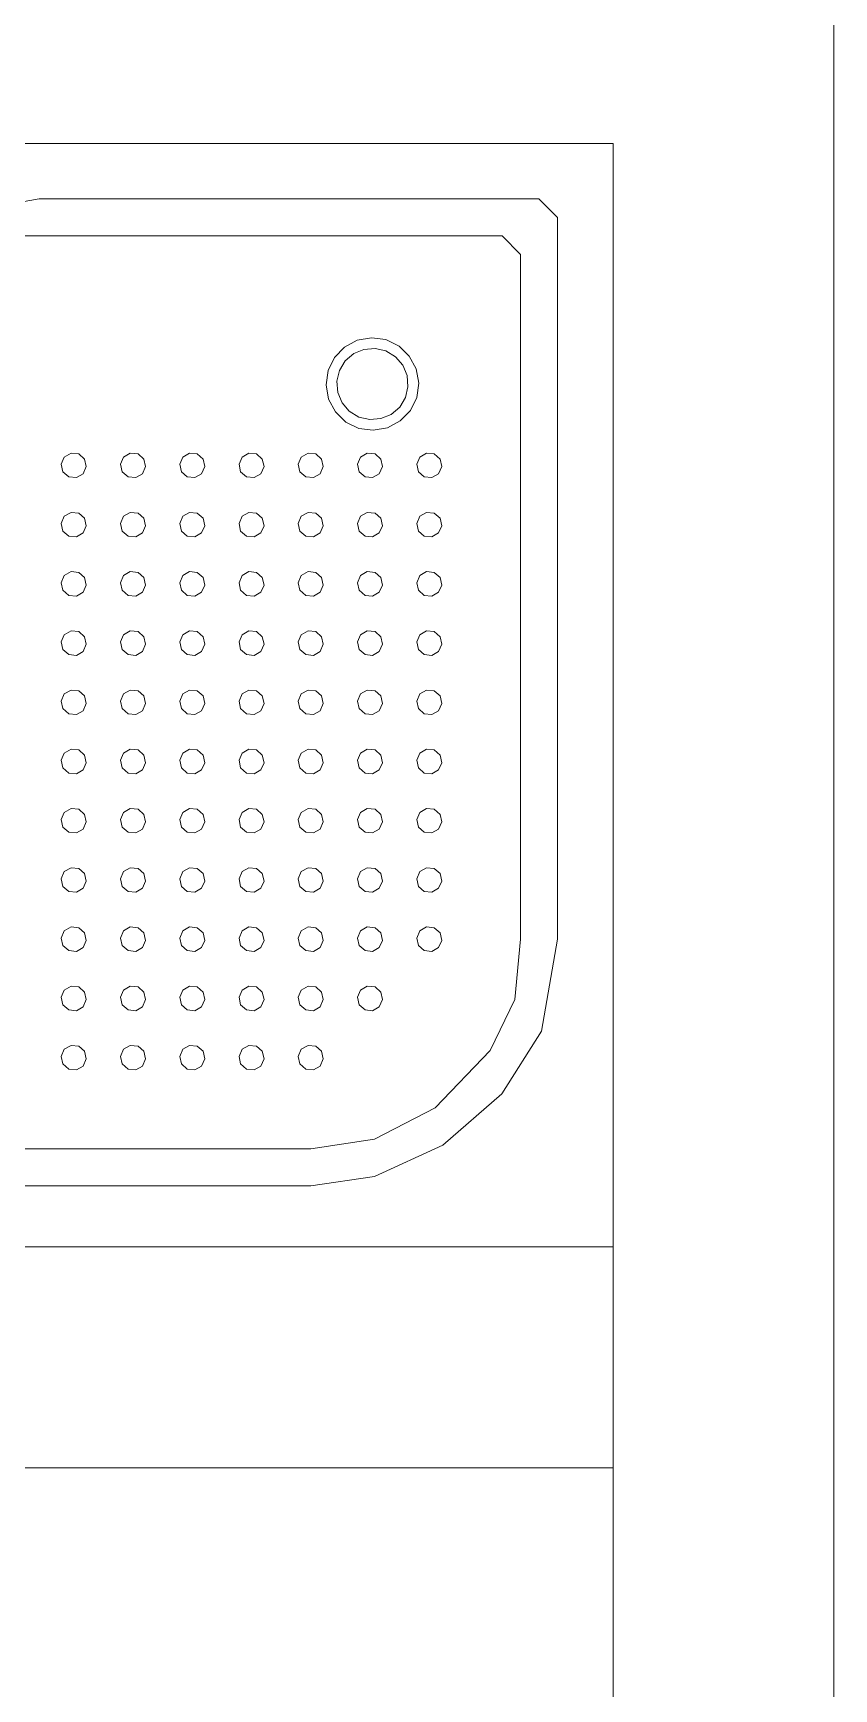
# Model space of a CAD drawing. Header units: millimetres. Extents: x -32 to 1412, y -324 to 2887.
# Drawn here: x 1036.947 to 1037.491, y 2056.859 to 2057.984 of the extents above; entities that cross this region are included whole.
import ezdxf

# ---------------------------------------------------------------- set-up
doc = ezdxf.new("R2010")
doc.units = ezdxf.units.MM
doc.header["$LTSCALE"] = 0.5
doc.layers.add('arquitetura', color=252, linetype='CONTINUOUS', lineweight=5)

msp = doc.modelspace()

# ---------------------------------------------------------------- linework, layer by layer
at = {"layer": 'arquitetura', "color": 252}
for p, q in [((1037.4912, 2055.0591), (1037.4912, 2059.7091)), ((1036.3412, 2057.9091), (1037.3412, 2057.9091)), ((1036.3412, 2057.9091), (1037.3412, 2057.9091)), ((1037.3412, 2057.9091), (1036.5912, 2057.9091)), ((1037.3412, 2056.2591), (1037.3412, 2057.9091)), ((1037.3412, 2057.8591), (1037.3412, 2057.9091)), ((1037.3412, 2057.1591), (1037.3412, 2057.9091)), ((1036.9126, 2057.8645), (1036.9514, 2057.8714)), ((1037.2909, 2057.8714), (1036.9514, 2057.8714)), ((1037.3035, 2057.8588), (1037.2909, 2057.8714)), ((1037.3035, 2057.3683), (1037.3035, 2057.8588)), ((1037.2658, 2057.8463), (1036.9281, 2057.8463)), ((1037.2784, 2057.8337), (1037.2658, 2057.8463)), ((1037.2784, 2057.3683), (1037.2784, 2057.8337)), ((1037.1771, 2057.7771), (1037.1674, 2057.7754)), ((1037.1869, 2057.7758), (1037.1771, 2057.7771)), ((1037.1958, 2057.7714), (1037.1869, 2057.7758)), ((1037.1588, 2057.7707), (1037.1519, 2057.7636)), ((1037.1674, 2057.7754), (1037.1588, 2057.7707)), ((1037.165, 2057.7663), (1037.1592, 2057.7613)), ((1037.172, 2057.7692), (1037.165, 2057.7663)), ((1037.1796, 2057.7698), (1037.172, 2057.7692)), ((1037.1869, 2057.7681), (1037.1796, 2057.7698)), ((1037.1934, 2057.7642), (1037.1869, 2057.7681)), ((1037.2028, 2057.7646), (1037.1958, 2057.7714)), ((1037.2075, 2057.7559), (1037.2028, 2057.7646)), ((1037.1476, 2057.7548), (1037.1463, 2057.745)), ((1037.1519, 2057.7636), (1037.1476, 2057.7548)), ((1037.1553, 2057.7548), (1037.1535, 2057.7475)), ((1037.1592, 2057.7613), (1037.1553, 2057.7548)), ((1037.1984, 2057.7584), (1037.1934, 2057.7642)), ((1037.2013, 2057.7514), (1037.1984, 2057.7584)), ((1037.2092, 2057.7462), (1037.2075, 2057.7559)), ((1037.1463, 2057.745), (1037.148, 2057.7353)), ((1037.1535, 2057.7475), (1037.1542, 2057.7399)), ((1037.2002, 2057.7364), (1037.2019, 2057.7438)), ((1037.2019, 2057.7438), (1037.2013, 2057.7514)), ((1037.2079, 2057.7365), (1037.2092, 2057.7462)), ((1037.148, 2057.7353), (1037.1526, 2057.7267)), ((1037.1542, 2057.7399), (1037.1571, 2057.7329)), ((1037.1571, 2057.7329), (1037.162, 2057.7271)), ((1037.1963, 2057.7299), (1037.2002, 2057.7364)), ((1037.2036, 2057.7276), (1037.2079, 2057.7365)), ((1037.1526, 2057.7267), (1037.1597, 2057.7198)), ((1037.1597, 2057.7198), (1037.1686, 2057.7155)), ((1037.162, 2057.7271), (1037.1685, 2057.7232)), ((1037.1685, 2057.7232), (1037.1759, 2057.7214)), ((1037.1759, 2057.7214), (1037.1835, 2057.7221)), ((1037.1835, 2057.7221), (1037.1905, 2057.725)), ((1037.188, 2057.7159), (1037.1967, 2057.7205)), ((1037.1905, 2057.725), (1037.1963, 2057.7299)), ((1037.1967, 2057.7205), (1037.2036, 2057.7276)), ((1037.1686, 2057.7155), (1037.1783, 2057.7142)), ((1037.1783, 2057.7142), (1037.188, 2057.7159)), ((1036.973, 2057.6986), (1036.9684, 2057.696)), ((1036.9782, 2057.6981), (1036.973, 2057.6986)), ((1036.9822, 2057.6946), (1036.9782, 2057.6981)), ((1037.0132, 2057.6986), (1037.0087, 2057.696)), ((1037.0185, 2057.6981), (1037.0132, 2057.6986)), ((1037.0224, 2057.6946), (1037.0185, 2057.6981)), ((1037.0535, 2057.6986), (1037.0489, 2057.696)), ((1037.0587, 2057.6981), (1037.0535, 2057.6986)), ((1037.0627, 2057.6946), (1037.0587, 2057.6981)), ((1037.0937, 2057.6986), (1037.0892, 2057.696)), ((1037.099, 2057.6981), (1037.0937, 2057.6986)), ((1037.1029, 2057.6946), (1037.099, 2057.6981)), ((1037.134, 2057.6986), (1037.1294, 2057.696)), ((1037.1392, 2057.6981), (1037.134, 2057.6986)), ((1037.1432, 2057.6946), (1037.1392, 2057.6981)), ((1037.1742, 2057.6986), (1037.1697, 2057.696)), ((1037.1795, 2057.6981), (1037.1742, 2057.6986)), ((1037.1834, 2057.6946), (1037.1795, 2057.6981)), ((1037.2145, 2057.6986), (1037.2099, 2057.696)), ((1037.2197, 2057.6981), (1037.2145, 2057.6986)), ((1037.2237, 2057.6946), (1037.2197, 2057.6981)), ((1036.9684, 2057.696), (1036.9663, 2057.6911)), ((1036.9663, 2057.6911), (1036.9675, 2057.686)), ((1036.9675, 2057.686), (1036.9714, 2057.6825)), ((1036.9812, 2057.6846), (1036.9833, 2057.6895)), ((1036.9833, 2057.6895), (1036.9822, 2057.6946)), ((1037.0087, 2057.696), (1037.0066, 2057.6911)), ((1037.0066, 2057.6911), (1037.0077, 2057.686)), ((1037.0077, 2057.686), (1037.0117, 2057.6825)), ((1037.0215, 2057.6846), (1037.0236, 2057.6895)), ((1037.0236, 2057.6895), (1037.0224, 2057.6946)), ((1037.0489, 2057.696), (1037.0468, 2057.6911)), ((1037.0468, 2057.6911), (1037.048, 2057.686)), ((1037.048, 2057.686), (1037.0519, 2057.6825)), ((1037.0617, 2057.6846), (1037.0638, 2057.6895)), ((1037.0638, 2057.6895), (1037.0627, 2057.6946)), ((1037.0892, 2057.696), (1037.0871, 2057.6911)), ((1037.0871, 2057.6911), (1037.0882, 2057.686)), ((1037.0882, 2057.686), (1037.0922, 2057.6825)), ((1037.102, 2057.6846), (1037.1041, 2057.6895)), ((1037.1041, 2057.6895), (1037.1029, 2057.6946)), ((1037.1294, 2057.696), (1037.1273, 2057.6911)), ((1037.1273, 2057.6911), (1037.1285, 2057.686)), ((1037.1285, 2057.686), (1037.1324, 2057.6825)), ((1037.1422, 2057.6846), (1037.1443, 2057.6895)), ((1037.1443, 2057.6895), (1037.1432, 2057.6946)), ((1037.1697, 2057.696), (1037.1676, 2057.6911)), ((1037.1676, 2057.6911), (1037.1687, 2057.686)), ((1037.1687, 2057.686), (1037.1727, 2057.6825)), ((1037.1824, 2057.6846), (1037.1846, 2057.6895)), ((1037.1846, 2057.6895), (1037.1834, 2057.6946)), ((1037.2099, 2057.696), (1037.2078, 2057.6911)), ((1037.2078, 2057.6911), (1037.209, 2057.686)), ((1037.209, 2057.686), (1037.2129, 2057.6825)), ((1037.2227, 2057.6846), (1037.2248, 2057.6895)), ((1037.2248, 2057.6895), (1037.2237, 2057.6946)), ((1036.9714, 2057.6825), (1036.9767, 2057.682)), ((1036.9767, 2057.682), (1036.9812, 2057.6846)), ((1037.0117, 2057.6825), (1037.0169, 2057.682)), ((1037.0169, 2057.682), (1037.0215, 2057.6846)), ((1037.0519, 2057.6825), (1037.0572, 2057.682)), ((1037.0572, 2057.682), (1037.0617, 2057.6846)), ((1037.0922, 2057.6825), (1037.0974, 2057.682)), ((1037.0974, 2057.682), (1037.102, 2057.6846)), ((1037.1324, 2057.6825), (1037.1377, 2057.682)), ((1037.1377, 2057.682), (1037.1422, 2057.6846)), ((1037.1727, 2057.6825), (1037.1779, 2057.682)), ((1037.1779, 2057.682), (1037.1824, 2057.6846)), ((1037.2129, 2057.6825), (1037.2182, 2057.682)), ((1037.2182, 2057.682), (1037.2227, 2057.6846)), ((1036.9684, 2057.6557), (1036.9663, 2057.6509)), ((1036.973, 2057.6584), (1036.9684, 2057.6557)), ((1036.9782, 2057.6579), (1036.973, 2057.6584)), ((1036.9822, 2057.6544), (1036.9782, 2057.6579)), ((1036.9833, 2057.6492), (1036.9822, 2057.6544)), ((1037.0087, 2057.6557), (1037.0066, 2057.6509)), ((1037.0132, 2057.6584), (1037.0087, 2057.6557)), ((1037.0185, 2057.6579), (1037.0132, 2057.6584)), ((1037.0224, 2057.6544), (1037.0185, 2057.6579)), ((1037.0236, 2057.6492), (1037.0224, 2057.6544)), ((1037.0489, 2057.6557), (1037.0468, 2057.6509)), ((1037.0535, 2057.6584), (1037.0489, 2057.6557)), ((1037.0587, 2057.6579), (1037.0535, 2057.6584)), ((1037.0627, 2057.6544), (1037.0587, 2057.6579)), ((1037.0638, 2057.6492), (1037.0627, 2057.6544)), ((1037.0892, 2057.6557), (1037.0871, 2057.6509)), ((1037.0937, 2057.6584), (1037.0892, 2057.6557)), ((1037.099, 2057.6579), (1037.0937, 2057.6584)), ((1037.1029, 2057.6544), (1037.099, 2057.6579)), ((1037.1041, 2057.6492), (1037.1029, 2057.6544)), ((1037.1294, 2057.6557), (1037.1273, 2057.6509)), ((1037.134, 2057.6584), (1037.1294, 2057.6557)), ((1037.1392, 2057.6579), (1037.134, 2057.6584)), ((1037.1432, 2057.6544), (1037.1392, 2057.6579)), ((1037.1443, 2057.6492), (1037.1432, 2057.6544)), ((1037.1697, 2057.6557), (1037.1676, 2057.6509)), ((1037.1742, 2057.6584), (1037.1697, 2057.6557)), ((1037.1795, 2057.6579), (1037.1742, 2057.6584)), ((1037.1834, 2057.6544), (1037.1795, 2057.6579)), ((1037.1846, 2057.6492), (1037.1834, 2057.6544)), ((1037.2099, 2057.6557), (1037.2078, 2057.6509)), ((1037.2145, 2057.6584), (1037.2099, 2057.6557)), ((1037.2197, 2057.6579), (1037.2145, 2057.6584)), ((1037.2237, 2057.6544), (1037.2197, 2057.6579)), ((1037.2248, 2057.6492), (1037.2237, 2057.6544)), ((1036.9663, 2057.6509), (1036.9675, 2057.6457)), ((1036.9675, 2057.6457), (1036.9714, 2057.6422)), ((1036.9714, 2057.6422), (1036.9767, 2057.6417)), ((1036.9767, 2057.6417), (1036.9812, 2057.6444)), ((1036.9812, 2057.6444), (1036.9833, 2057.6492)), ((1037.0066, 2057.6509), (1037.0077, 2057.6457)), ((1037.0077, 2057.6457), (1037.0117, 2057.6422)), ((1037.0117, 2057.6422), (1037.0169, 2057.6417)), ((1037.0169, 2057.6417), (1037.0215, 2057.6444)), ((1037.0215, 2057.6444), (1037.0236, 2057.6492)), ((1037.0468, 2057.6509), (1037.048, 2057.6457)), ((1037.048, 2057.6457), (1037.0519, 2057.6422)), ((1037.0519, 2057.6422), (1037.0572, 2057.6417)), ((1037.0572, 2057.6417), (1037.0617, 2057.6444)), ((1037.0617, 2057.6444), (1037.0638, 2057.6492)), ((1037.0871, 2057.6509), (1037.0882, 2057.6457)), ((1037.0882, 2057.6457), (1037.0922, 2057.6422)), ((1037.0922, 2057.6422), (1037.0974, 2057.6417)), ((1037.0974, 2057.6417), (1037.102, 2057.6444)), ((1037.102, 2057.6444), (1037.1041, 2057.6492)), ((1037.1273, 2057.6509), (1037.1285, 2057.6457)), ((1037.1285, 2057.6457), (1037.1324, 2057.6422)), ((1037.1324, 2057.6422), (1037.1377, 2057.6417)), ((1037.1377, 2057.6417), (1037.1422, 2057.6444)), ((1037.1422, 2057.6444), (1037.1443, 2057.6492)), ((1037.1676, 2057.6509), (1037.1687, 2057.6457)), ((1037.1687, 2057.6457), (1037.1727, 2057.6422)), ((1037.1727, 2057.6422), (1037.1779, 2057.6417)), ((1037.1779, 2057.6417), (1037.1824, 2057.6444)), ((1037.1824, 2057.6444), (1037.1846, 2057.6492)), ((1037.2078, 2057.6509), (1037.209, 2057.6457)), ((1037.209, 2057.6457), (1037.2129, 2057.6422)), ((1037.2129, 2057.6422), (1037.2182, 2057.6417)), ((1037.2182, 2057.6417), (1037.2227, 2057.6444)), ((1037.2227, 2057.6444), (1037.2248, 2057.6492)), ((1036.973, 2057.6181), (1036.9684, 2057.6155)), ((1036.9782, 2057.6176), (1036.973, 2057.6181)), ((1037.0132, 2057.6181), (1037.0087, 2057.6155)), ((1037.0185, 2057.6176), (1037.0132, 2057.6181)), ((1037.0535, 2057.6181), (1037.0489, 2057.6155)), ((1037.0587, 2057.6176), (1037.0535, 2057.6181)), ((1037.0937, 2057.6181), (1037.0892, 2057.6155)), ((1037.099, 2057.6176), (1037.0937, 2057.6181)), ((1037.134, 2057.6181), (1037.1294, 2057.6155)), ((1037.1392, 2057.6176), (1037.134, 2057.6181)), ((1037.1742, 2057.6181), (1037.1697, 2057.6155)), ((1037.1795, 2057.6176), (1037.1742, 2057.6181)), ((1037.2145, 2057.6181), (1037.2099, 2057.6155)), ((1037.2197, 2057.6176), (1037.2145, 2057.6181)), ((1036.9684, 2057.6155), (1036.9663, 2057.6106)), ((1036.9663, 2057.6106), (1036.9675, 2057.6055)), ((1036.9822, 2057.6141), (1036.9782, 2057.6176)), ((1036.9812, 2057.6041), (1036.9833, 2057.609)), ((1036.9833, 2057.609), (1036.9822, 2057.6141)), ((1037.0087, 2057.6155), (1037.0066, 2057.6106)), ((1037.0066, 2057.6106), (1037.0077, 2057.6055)), ((1037.0224, 2057.6141), (1037.0185, 2057.6176)), ((1037.0215, 2057.6041), (1037.0236, 2057.609)), ((1037.0236, 2057.609), (1037.0224, 2057.6141)), ((1037.0489, 2057.6155), (1037.0468, 2057.6106)), ((1037.0468, 2057.6106), (1037.048, 2057.6055)), ((1037.0627, 2057.6141), (1037.0587, 2057.6176)), ((1037.0617, 2057.6041), (1037.0638, 2057.609)), ((1037.0638, 2057.609), (1037.0627, 2057.6141)), ((1037.0892, 2057.6155), (1037.0871, 2057.6106)), ((1037.0871, 2057.6106), (1037.0882, 2057.6055)), ((1037.1029, 2057.6141), (1037.099, 2057.6176)), ((1037.102, 2057.6041), (1037.1041, 2057.609)), ((1037.1041, 2057.609), (1037.1029, 2057.6141)), ((1037.1294, 2057.6155), (1037.1273, 2057.6106)), ((1037.1273, 2057.6106), (1037.1285, 2057.6055)), ((1037.1432, 2057.6141), (1037.1392, 2057.6176)), ((1037.1422, 2057.6041), (1037.1443, 2057.609)), ((1037.1443, 2057.609), (1037.1432, 2057.6141)), ((1037.1697, 2057.6155), (1037.1676, 2057.6106)), ((1037.1676, 2057.6106), (1037.1687, 2057.6055)), ((1037.1834, 2057.6141), (1037.1795, 2057.6176)), ((1037.1824, 2057.6041), (1037.1846, 2057.609)), ((1037.1846, 2057.609), (1037.1834, 2057.6141)), ((1037.2099, 2057.6155), (1037.2078, 2057.6106)), ((1037.2078, 2057.6106), (1037.209, 2057.6055)), ((1037.2237, 2057.6141), (1037.2197, 2057.6176)), ((1037.2227, 2057.6041), (1037.2248, 2057.609)), ((1037.2248, 2057.609), (1037.2237, 2057.6141)), ((1036.9675, 2057.6055), (1036.9714, 2057.602)), ((1036.9714, 2057.602), (1036.9767, 2057.6015)), ((1036.9767, 2057.6015), (1036.9812, 2057.6041)), ((1037.0077, 2057.6055), (1037.0117, 2057.602)), ((1037.0117, 2057.602), (1037.0169, 2057.6015)), ((1037.0169, 2057.6015), (1037.0215, 2057.6041)), ((1037.048, 2057.6055), (1037.0519, 2057.602)), ((1037.0519, 2057.602), (1037.0572, 2057.6015)), ((1037.0572, 2057.6015), (1037.0617, 2057.6041)), ((1037.0882, 2057.6055), (1037.0922, 2057.602)), ((1037.0922, 2057.602), (1037.0974, 2057.6015)), ((1037.0974, 2057.6015), (1037.102, 2057.6041)), ((1037.1285, 2057.6055), (1037.1324, 2057.602)), ((1037.1324, 2057.602), (1037.1377, 2057.6015)), ((1037.1377, 2057.6015), (1037.1422, 2057.6041)), ((1037.1687, 2057.6055), (1037.1727, 2057.602)), ((1037.1727, 2057.602), (1037.1779, 2057.6015)), ((1037.1779, 2057.6015), (1037.1824, 2057.6041)), ((1037.209, 2057.6055), (1037.2129, 2057.602)), ((1037.2129, 2057.602), (1037.2182, 2057.6015)), ((1037.2182, 2057.6015), (1037.2227, 2057.6041)), ((1036.9684, 2057.5752), (1036.9663, 2057.5704)), ((1036.973, 2057.5779), (1036.9684, 2057.5752)), ((1036.9782, 2057.5774), (1036.973, 2057.5779)), ((1036.9822, 2057.5739), (1036.9782, 2057.5774)), ((1036.9833, 2057.5687), (1036.9822, 2057.5739)), ((1037.0087, 2057.5752), (1037.0066, 2057.5704)), ((1037.0132, 2057.5779), (1037.0087, 2057.5752)), ((1037.0185, 2057.5774), (1037.0132, 2057.5779)), ((1037.0224, 2057.5739), (1037.0185, 2057.5774)), ((1037.0236, 2057.5687), (1037.0224, 2057.5739)), ((1037.0489, 2057.5752), (1037.0468, 2057.5704)), ((1037.0535, 2057.5779), (1037.0489, 2057.5752)), ((1037.0587, 2057.5774), (1037.0535, 2057.5779)), ((1037.0627, 2057.5739), (1037.0587, 2057.5774)), ((1037.0638, 2057.5687), (1037.0627, 2057.5739)), ((1037.0892, 2057.5752), (1037.0871, 2057.5704)), ((1037.0937, 2057.5779), (1037.0892, 2057.5752)), ((1037.099, 2057.5774), (1037.0937, 2057.5779)), ((1037.1029, 2057.5739), (1037.099, 2057.5774)), ((1037.1041, 2057.5687), (1037.1029, 2057.5739)), ((1037.1294, 2057.5752), (1037.1273, 2057.5704)), ((1037.134, 2057.5779), (1037.1294, 2057.5752)), ((1037.1392, 2057.5774), (1037.134, 2057.5779)), ((1037.1432, 2057.5739), (1037.1392, 2057.5774)), ((1037.1443, 2057.5687), (1037.1432, 2057.5739)), ((1037.1697, 2057.5752), (1037.1676, 2057.5704)), ((1037.1742, 2057.5779), (1037.1697, 2057.5752)), ((1037.1795, 2057.5774), (1037.1742, 2057.5779)), ((1037.1834, 2057.5739), (1037.1795, 2057.5774)), ((1037.1846, 2057.5687), (1037.1834, 2057.5739)), ((1037.2099, 2057.5752), (1037.2078, 2057.5704)), ((1037.2145, 2057.5779), (1037.2099, 2057.5752)), ((1037.2197, 2057.5774), (1037.2145, 2057.5779)), ((1037.2237, 2057.5739), (1037.2197, 2057.5774)), ((1037.2248, 2057.5687), (1037.2237, 2057.5739)), ((1036.9663, 2057.5704), (1036.9675, 2057.5652)), ((1036.9675, 2057.5652), (1036.9714, 2057.5617)), ((1036.9767, 2057.5612), (1036.9812, 2057.5639)), ((1036.9812, 2057.5639), (1036.9833, 2057.5687)), ((1037.0066, 2057.5704), (1037.0077, 2057.5652)), ((1037.0077, 2057.5652), (1037.0117, 2057.5617)), ((1037.0169, 2057.5612), (1037.0215, 2057.5639)), ((1037.0215, 2057.5639), (1037.0236, 2057.5687)), ((1037.0468, 2057.5704), (1037.048, 2057.5652)), ((1037.048, 2057.5652), (1037.0519, 2057.5617)), ((1037.0572, 2057.5612), (1037.0617, 2057.5639)), ((1037.0617, 2057.5639), (1037.0638, 2057.5687)), ((1037.0871, 2057.5704), (1037.0882, 2057.5652)), ((1037.0882, 2057.5652), (1037.0922, 2057.5617)), ((1037.0974, 2057.5612), (1037.102, 2057.5639)), ((1037.102, 2057.5639), (1037.1041, 2057.5687)), ((1037.1273, 2057.5704), (1037.1285, 2057.5652)), ((1037.1285, 2057.5652), (1037.1324, 2057.5617)), ((1037.1377, 2057.5612), (1037.1422, 2057.5639)), ((1037.1422, 2057.5639), (1037.1443, 2057.5687)), ((1037.1676, 2057.5704), (1037.1687, 2057.5652)), ((1037.1687, 2057.5652), (1037.1727, 2057.5617)), ((1037.1779, 2057.5612), (1037.1824, 2057.5639)), ((1037.1824, 2057.5639), (1037.1846, 2057.5687)), ((1037.2078, 2057.5704), (1037.209, 2057.5652)), ((1037.209, 2057.5652), (1037.2129, 2057.5617)), ((1037.2182, 2057.5612), (1037.2227, 2057.5639)), ((1037.2227, 2057.5639), (1037.2248, 2057.5687)), ((1036.9714, 2057.5617), (1036.9767, 2057.5612)), ((1037.0117, 2057.5617), (1037.0169, 2057.5612)), ((1037.0519, 2057.5617), (1037.0572, 2057.5612)), ((1037.0922, 2057.5617), (1037.0974, 2057.5612)), ((1037.1324, 2057.5617), (1037.1377, 2057.5612)), ((1037.1727, 2057.5617), (1037.1779, 2057.5612)), ((1037.2129, 2057.5617), (1037.2182, 2057.5612)), ((1036.9684, 2057.535), (1036.9663, 2057.5301)), ((1036.9663, 2057.5301), (1036.9675, 2057.525)), ((1036.973, 2057.5376), (1036.9684, 2057.535)), ((1036.9782, 2057.5371), (1036.973, 2057.5376)), ((1036.9822, 2057.5336), (1036.9782, 2057.5371)), ((1036.9812, 2057.5236), (1036.9833, 2057.5285)), ((1036.9833, 2057.5285), (1036.9822, 2057.5336)), ((1037.0087, 2057.535), (1037.0066, 2057.5301)), ((1037.0066, 2057.5301), (1037.0077, 2057.525)), ((1037.0132, 2057.5376), (1037.0087, 2057.535)), ((1037.0185, 2057.5371), (1037.0132, 2057.5376)), ((1037.0224, 2057.5336), (1037.0185, 2057.5371)), ((1037.0215, 2057.5236), (1037.0236, 2057.5285)), ((1037.0236, 2057.5285), (1037.0224, 2057.5336)), ((1037.0489, 2057.535), (1037.0468, 2057.5301)), ((1037.0468, 2057.5301), (1037.048, 2057.525)), ((1037.0535, 2057.5376), (1037.0489, 2057.535)), ((1037.0587, 2057.5371), (1037.0535, 2057.5376)), ((1037.0627, 2057.5336), (1037.0587, 2057.5371)), ((1037.0617, 2057.5236), (1037.0638, 2057.5285)), ((1037.0638, 2057.5285), (1037.0627, 2057.5336)), ((1037.0892, 2057.535), (1037.0871, 2057.5301)), ((1037.0871, 2057.5301), (1037.0882, 2057.525)), ((1037.0937, 2057.5376), (1037.0892, 2057.535)), ((1037.099, 2057.5371), (1037.0937, 2057.5376)), ((1037.1029, 2057.5336), (1037.099, 2057.5371)), ((1037.102, 2057.5236), (1037.1041, 2057.5285)), ((1037.1041, 2057.5285), (1037.1029, 2057.5336)), ((1037.1294, 2057.535), (1037.1273, 2057.5301)), ((1037.1273, 2057.5301), (1037.1285, 2057.525)), ((1037.134, 2057.5376), (1037.1294, 2057.535)), ((1037.1392, 2057.5371), (1037.134, 2057.5376)), ((1037.1432, 2057.5336), (1037.1392, 2057.5371)), ((1037.1422, 2057.5236), (1037.1443, 2057.5285)), ((1037.1443, 2057.5285), (1037.1432, 2057.5336)), ((1037.1697, 2057.535), (1037.1676, 2057.5301)), ((1037.1676, 2057.5301), (1037.1687, 2057.525)), ((1037.1742, 2057.5376), (1037.1697, 2057.535)), ((1037.1795, 2057.5371), (1037.1742, 2057.5376)), ((1037.1834, 2057.5336), (1037.1795, 2057.5371)), ((1037.1824, 2057.5236), (1037.1846, 2057.5285)), ((1037.1846, 2057.5285), (1037.1834, 2057.5336)), ((1037.2099, 2057.535), (1037.2078, 2057.5301)), ((1037.2078, 2057.5301), (1037.209, 2057.525)), ((1037.2145, 2057.5376), (1037.2099, 2057.535)), ((1037.2197, 2057.5371), (1037.2145, 2057.5376)), ((1037.2237, 2057.5336), (1037.2197, 2057.5371)), ((1037.2227, 2057.5236), (1037.2248, 2057.5285)), ((1037.2248, 2057.5285), (1037.2237, 2057.5336)), ((1036.9675, 2057.525), (1036.9714, 2057.5215)), ((1036.9714, 2057.5215), (1036.9767, 2057.521)), ((1036.9767, 2057.521), (1036.9812, 2057.5236)), ((1037.0077, 2057.525), (1037.0117, 2057.5215)), ((1037.0117, 2057.5215), (1037.0169, 2057.521)), ((1037.0169, 2057.521), (1037.0215, 2057.5236)), ((1037.048, 2057.525), (1037.0519, 2057.5215)), ((1037.0519, 2057.5215), (1037.0572, 2057.521)), ((1037.0572, 2057.521), (1037.0617, 2057.5236)), ((1037.0882, 2057.525), (1037.0922, 2057.5215)), ((1037.0922, 2057.5215), (1037.0974, 2057.521)), ((1037.0974, 2057.521), (1037.102, 2057.5236)), ((1037.1285, 2057.525), (1037.1324, 2057.5215)), ((1037.1324, 2057.5215), (1037.1377, 2057.521)), ((1037.1377, 2057.521), (1037.1422, 2057.5236)), ((1037.1687, 2057.525), (1037.1727, 2057.5215)), ((1037.1727, 2057.5215), (1037.1779, 2057.521)), ((1037.1779, 2057.521), (1037.1824, 2057.5236)), ((1037.209, 2057.525), (1037.2129, 2057.5215)), ((1037.2129, 2057.5215), (1037.2182, 2057.521)), ((1037.2182, 2057.521), (1037.2227, 2057.5236)), ((1036.9684, 2057.4947), (1036.9663, 2057.4899)), ((1036.973, 2057.4974), (1036.9684, 2057.4947)), ((1036.9782, 2057.4969), (1036.973, 2057.4974)), ((1036.9822, 2057.4934), (1036.9782, 2057.4969)), ((1037.0087, 2057.4947), (1037.0066, 2057.4899)), ((1037.0132, 2057.4974), (1037.0087, 2057.4947)), ((1037.0185, 2057.4969), (1037.0132, 2057.4974)), ((1037.0224, 2057.4934), (1037.0185, 2057.4969)), ((1037.0489, 2057.4947), (1037.0468, 2057.4899)), ((1037.0535, 2057.4974), (1037.0489, 2057.4947)), ((1037.0587, 2057.4969), (1037.0535, 2057.4974)), ((1037.0627, 2057.4934), (1037.0587, 2057.4969)), ((1037.0892, 2057.4947), (1037.0871, 2057.4899)), ((1037.0937, 2057.4974), (1037.0892, 2057.4947)), ((1037.099, 2057.4969), (1037.0937, 2057.4974)), ((1037.1029, 2057.4934), (1037.099, 2057.4969)), ((1037.1294, 2057.4947), (1037.1273, 2057.4899)), ((1037.134, 2057.4974), (1037.1294, 2057.4947)), ((1037.1392, 2057.4969), (1037.134, 2057.4974)), ((1037.1432, 2057.4934), (1037.1392, 2057.4969)), ((1037.1697, 2057.4947), (1037.1676, 2057.4899)), ((1037.1742, 2057.4974), (1037.1697, 2057.4947)), ((1037.1795, 2057.4969), (1037.1742, 2057.4974)), ((1037.1834, 2057.4934), (1037.1795, 2057.4969)), ((1037.2099, 2057.4947), (1037.2078, 2057.4899)), ((1037.2145, 2057.4974), (1037.2099, 2057.4947)), ((1037.2197, 2057.4969), (1037.2145, 2057.4974)), ((1037.2237, 2057.4934), (1037.2197, 2057.4969)), ((1036.9663, 2057.4899), (1036.9675, 2057.4847)), ((1036.9675, 2057.4847), (1036.9714, 2057.4812)), ((1036.9767, 2057.4807), (1036.9812, 2057.4834)), ((1036.9812, 2057.4834), (1036.9833, 2057.4882)), ((1036.9833, 2057.4882), (1036.9822, 2057.4934)), ((1037.0066, 2057.4899), (1037.0077, 2057.4847)), ((1037.0077, 2057.4847), (1037.0117, 2057.4812)), ((1037.0169, 2057.4807), (1037.0215, 2057.4834)), ((1037.0215, 2057.4834), (1037.0236, 2057.4882)), ((1037.0236, 2057.4882), (1037.0224, 2057.4934)), ((1037.0468, 2057.4899), (1037.048, 2057.4847)), ((1037.048, 2057.4847), (1037.0519, 2057.4812)), ((1037.0572, 2057.4807), (1037.0617, 2057.4834)), ((1037.0617, 2057.4834), (1037.0638, 2057.4882)), ((1037.0638, 2057.4882), (1037.0627, 2057.4934)), ((1037.0871, 2057.4899), (1037.0882, 2057.4847)), ((1037.0882, 2057.4847), (1037.0922, 2057.4812)), ((1037.0974, 2057.4807), (1037.102, 2057.4834)), ((1037.102, 2057.4834), (1037.1041, 2057.4882)), ((1037.1041, 2057.4882), (1037.1029, 2057.4934)), ((1037.1273, 2057.4899), (1037.1285, 2057.4847)), ((1037.1285, 2057.4847), (1037.1324, 2057.4812)), ((1037.1377, 2057.4807), (1037.1422, 2057.4834)), ((1037.1422, 2057.4834), (1037.1443, 2057.4882)), ((1037.1443, 2057.4882), (1037.1432, 2057.4934)), ((1037.1676, 2057.4899), (1037.1687, 2057.4847)), ((1037.1687, 2057.4847), (1037.1727, 2057.4812)), ((1037.1779, 2057.4807), (1037.1824, 2057.4834)), ((1037.1824, 2057.4834), (1037.1846, 2057.4882)), ((1037.1846, 2057.4882), (1037.1834, 2057.4934)), ((1037.2078, 2057.4899), (1037.209, 2057.4847)), ((1037.209, 2057.4847), (1037.2129, 2057.4812)), ((1037.2182, 2057.4807), (1037.2227, 2057.4834)), ((1037.2227, 2057.4834), (1037.2248, 2057.4882)), ((1037.2248, 2057.4882), (1037.2237, 2057.4934)), ((1036.9714, 2057.4812), (1036.9767, 2057.4807)), ((1037.0117, 2057.4812), (1037.0169, 2057.4807)), ((1037.0519, 2057.4812), (1037.0572, 2057.4807)), ((1037.0922, 2057.4812), (1037.0974, 2057.4807)), ((1037.1324, 2057.4812), (1037.1377, 2057.4807)), ((1037.1727, 2057.4812), (1037.1779, 2057.4807)), ((1037.2129, 2057.4812), (1037.2182, 2057.4807)), ((1036.9684, 2057.4545), (1036.9663, 2057.4496)), ((1036.9663, 2057.4496), (1036.9675, 2057.4445)), ((1036.973, 2057.4571), (1036.9684, 2057.4545)), ((1036.9782, 2057.4566), (1036.973, 2057.4571)), ((1036.9822, 2057.4531), (1036.9782, 2057.4566)), ((1036.9833, 2057.448), (1036.9822, 2057.4531)), ((1037.0087, 2057.4545), (1037.0066, 2057.4496)), ((1037.0066, 2057.4496), (1037.0077, 2057.4445)), ((1037.0132, 2057.4571), (1037.0087, 2057.4545)), ((1037.0185, 2057.4566), (1037.0132, 2057.4571)), ((1037.0224, 2057.4531), (1037.0185, 2057.4566)), ((1037.0236, 2057.448), (1037.0224, 2057.4531)), ((1037.0489, 2057.4545), (1037.0468, 2057.4496)), ((1037.0468, 2057.4496), (1037.048, 2057.4445)), ((1037.0535, 2057.4571), (1037.0489, 2057.4545)), ((1037.0587, 2057.4566), (1037.0535, 2057.4571)), ((1037.0627, 2057.4531), (1037.0587, 2057.4566)), ((1037.0638, 2057.448), (1037.0627, 2057.4531)), ((1037.0892, 2057.4545), (1037.0871, 2057.4496)), ((1037.0871, 2057.4496), (1037.0882, 2057.4445)), ((1037.0937, 2057.4571), (1037.0892, 2057.4545)), ((1037.099, 2057.4566), (1037.0937, 2057.4571)), ((1037.1029, 2057.4531), (1037.099, 2057.4566)), ((1037.1041, 2057.448), (1037.1029, 2057.4531)), ((1037.1294, 2057.4545), (1037.1273, 2057.4496)), ((1037.1273, 2057.4496), (1037.1285, 2057.4445)), ((1037.134, 2057.4571), (1037.1294, 2057.4545)), ((1037.1392, 2057.4566), (1037.134, 2057.4571)), ((1037.1432, 2057.4531), (1037.1392, 2057.4566)), ((1037.1443, 2057.448), (1037.1432, 2057.4531)), ((1037.1697, 2057.4545), (1037.1676, 2057.4496)), ((1037.1676, 2057.4496), (1037.1687, 2057.4445)), ((1037.1742, 2057.4571), (1037.1697, 2057.4545)), ((1037.1795, 2057.4566), (1037.1742, 2057.4571)), ((1037.1834, 2057.4531), (1037.1795, 2057.4566)), ((1037.1846, 2057.448), (1037.1834, 2057.4531)), ((1037.2099, 2057.4545), (1037.2078, 2057.4496)), ((1037.2078, 2057.4496), (1037.209, 2057.4445)), ((1037.2145, 2057.4571), (1037.2099, 2057.4545)), ((1037.2197, 2057.4566), (1037.2145, 2057.4571)), ((1037.2237, 2057.4531), (1037.2197, 2057.4566)), ((1037.2248, 2057.448), (1037.2237, 2057.4531)), ((1036.9675, 2057.4445), (1036.9714, 2057.441)), ((1036.9714, 2057.441), (1036.9767, 2057.4405)), ((1036.9767, 2057.4405), (1036.9812, 2057.4431)), ((1036.9812, 2057.4431), (1036.9833, 2057.448)), ((1037.0077, 2057.4445), (1037.0117, 2057.441)), ((1037.0117, 2057.441), (1037.0169, 2057.4405)), ((1037.0169, 2057.4405), (1037.0215, 2057.4431)), ((1037.0215, 2057.4431), (1037.0236, 2057.448)), ((1037.048, 2057.4445), (1037.0519, 2057.441)), ((1037.0519, 2057.441), (1037.0572, 2057.4405)), ((1037.0572, 2057.4405), (1037.0617, 2057.4431)), ((1037.0617, 2057.4431), (1037.0638, 2057.448)), ((1037.0882, 2057.4445), (1037.0922, 2057.441)), ((1037.0922, 2057.441), (1037.0974, 2057.4405)), ((1037.0974, 2057.4405), (1037.102, 2057.4431)), ((1037.102, 2057.4431), (1037.1041, 2057.448)), ((1037.1285, 2057.4445), (1037.1324, 2057.441)), ((1037.1324, 2057.441), (1037.1377, 2057.4405)), ((1037.1377, 2057.4405), (1037.1422, 2057.4431)), ((1037.1422, 2057.4431), (1037.1443, 2057.448)), ((1037.1687, 2057.4445), (1037.1727, 2057.441)), ((1037.1727, 2057.441), (1037.1779, 2057.4405)), ((1037.1779, 2057.4405), (1037.1824, 2057.4431)), ((1037.1824, 2057.4431), (1037.1846, 2057.448)), ((1037.209, 2057.4445), (1037.2129, 2057.441)), ((1037.2129, 2057.441), (1037.2182, 2057.4405)), ((1037.2182, 2057.4405), (1037.2227, 2057.4431)), ((1037.2227, 2057.4431), (1037.2248, 2057.448)), ((1036.973, 2057.4169), (1036.9684, 2057.4142)), ((1036.9782, 2057.4164), (1036.973, 2057.4169)), ((1036.9822, 2057.4129), (1036.9782, 2057.4164)), ((1037.0132, 2057.4169), (1037.0087, 2057.4142)), ((1037.0185, 2057.4164), (1037.0132, 2057.4169)), ((1037.0224, 2057.4129), (1037.0185, 2057.4164)), ((1037.0535, 2057.4169), (1037.0489, 2057.4142)), ((1037.0587, 2057.4164), (1037.0535, 2057.4169)), ((1037.0627, 2057.4129), (1037.0587, 2057.4164)), ((1037.0937, 2057.4169), (1037.0892, 2057.4142)), ((1037.099, 2057.4164), (1037.0937, 2057.4169)), ((1037.1029, 2057.4129), (1037.099, 2057.4164)), ((1037.134, 2057.4169), (1037.1294, 2057.4142)), ((1037.1392, 2057.4164), (1037.134, 2057.4169)), ((1037.1432, 2057.4129), (1037.1392, 2057.4164)), ((1037.1742, 2057.4169), (1037.1697, 2057.4142)), ((1037.1795, 2057.4164), (1037.1742, 2057.4169)), ((1037.1834, 2057.4129), (1037.1795, 2057.4164)), ((1037.2145, 2057.4169), (1037.2099, 2057.4142)), ((1037.2197, 2057.4164), (1037.2145, 2057.4169)), ((1037.2237, 2057.4129), (1037.2197, 2057.4164)), ((1036.9684, 2057.4142), (1036.9663, 2057.4094)), ((1036.9663, 2057.4094), (1036.9675, 2057.4042)), ((1036.9675, 2057.4042), (1036.9714, 2057.4007)), ((1036.9812, 2057.4029), (1036.9833, 2057.4077)), ((1036.9833, 2057.4077), (1036.9822, 2057.4129)), ((1037.0087, 2057.4142), (1037.0066, 2057.4094)), ((1037.0066, 2057.4094), (1037.0077, 2057.4042)), ((1037.0077, 2057.4042), (1037.0117, 2057.4007)), ((1037.0215, 2057.4029), (1037.0236, 2057.4077)), ((1037.0236, 2057.4077), (1037.0224, 2057.4129)), ((1037.0489, 2057.4142), (1037.0468, 2057.4094)), ((1037.0468, 2057.4094), (1037.048, 2057.4042)), ((1037.048, 2057.4042), (1037.0519, 2057.4007)), ((1037.0617, 2057.4029), (1037.0638, 2057.4077)), ((1037.0638, 2057.4077), (1037.0627, 2057.4129)), ((1037.0892, 2057.4142), (1037.0871, 2057.4094)), ((1037.0871, 2057.4094), (1037.0882, 2057.4042)), ((1037.0882, 2057.4042), (1037.0922, 2057.4007)), ((1037.102, 2057.4029), (1037.1041, 2057.4077)), ((1037.1041, 2057.4077), (1037.1029, 2057.4129)), ((1037.1294, 2057.4142), (1037.1273, 2057.4094)), ((1037.1273, 2057.4094), (1037.1285, 2057.4042)), ((1037.1285, 2057.4042), (1037.1324, 2057.4007)), ((1037.1422, 2057.4029), (1037.1443, 2057.4077)), ((1037.1443, 2057.4077), (1037.1432, 2057.4129)), ((1037.1697, 2057.4142), (1037.1676, 2057.4094)), ((1037.1676, 2057.4094), (1037.1687, 2057.4042)), ((1037.1687, 2057.4042), (1037.1727, 2057.4007)), ((1037.1824, 2057.4029), (1037.1846, 2057.4077)), ((1037.1846, 2057.4077), (1037.1834, 2057.4129)), ((1037.2099, 2057.4142), (1037.2078, 2057.4094)), ((1037.2078, 2057.4094), (1037.209, 2057.4042)), ((1037.209, 2057.4042), (1037.2129, 2057.4007)), ((1037.2227, 2057.4029), (1037.2248, 2057.4077)), ((1037.2248, 2057.4077), (1037.2237, 2057.4129)), ((1036.9714, 2057.4007), (1036.9767, 2057.4002)), ((1036.9767, 2057.4002), (1036.9812, 2057.4029)), ((1037.0117, 2057.4007), (1037.0169, 2057.4002)), ((1037.0169, 2057.4002), (1037.0215, 2057.4029)), ((1037.0519, 2057.4007), (1037.0572, 2057.4002)), ((1037.0572, 2057.4002), (1037.0617, 2057.4029)), ((1037.0922, 2057.4007), (1037.0974, 2057.4002)), ((1037.0974, 2057.4002), (1037.102, 2057.4029)), ((1037.1324, 2057.4007), (1037.1377, 2057.4002)), ((1037.1377, 2057.4002), (1037.1422, 2057.4029)), ((1037.1727, 2057.4007), (1037.1779, 2057.4002)), ((1037.1779, 2057.4002), (1037.1824, 2057.4029)), ((1037.2129, 2057.4007), (1037.2182, 2057.4002)), ((1037.2182, 2057.4002), (1037.2227, 2057.4029)), ((1036.9684, 2057.374), (1036.9663, 2057.3691)), ((1036.973, 2057.3766), (1036.9684, 2057.374)), ((1036.9782, 2057.3761), (1036.973, 2057.3766)), ((1036.9822, 2057.3726), (1036.9782, 2057.3761)), ((1036.9833, 2057.3675), (1036.9822, 2057.3726)), ((1037.0087, 2057.374), (1037.0066, 2057.3691)), ((1037.0132, 2057.3766), (1037.0087, 2057.374)), ((1037.0185, 2057.3761), (1037.0132, 2057.3766)), ((1037.0224, 2057.3726), (1037.0185, 2057.3761)), ((1037.0236, 2057.3675), (1037.0224, 2057.3726)), ((1037.0489, 2057.374), (1037.0468, 2057.3691)), ((1037.0535, 2057.3766), (1037.0489, 2057.374)), ((1037.0587, 2057.3761), (1037.0535, 2057.3766)), ((1037.0627, 2057.3726), (1037.0587, 2057.3761)), ((1037.0638, 2057.3675), (1037.0627, 2057.3726)), ((1037.0892, 2057.374), (1037.0871, 2057.3691)), ((1037.0937, 2057.3766), (1037.0892, 2057.374)), ((1037.099, 2057.3761), (1037.0937, 2057.3766)), ((1037.1029, 2057.3726), (1037.099, 2057.3761)), ((1037.1041, 2057.3675), (1037.1029, 2057.3726)), ((1037.1294, 2057.374), (1037.1273, 2057.3691)), ((1037.134, 2057.3766), (1037.1294, 2057.374)), ((1037.1392, 2057.3761), (1037.134, 2057.3766)), ((1037.1432, 2057.3726), (1037.1392, 2057.3761)), ((1037.1443, 2057.3675), (1037.1432, 2057.3726)), ((1037.1697, 2057.374), (1037.1676, 2057.3691)), ((1037.1742, 2057.3766), (1037.1697, 2057.374)), ((1037.1795, 2057.3761), (1037.1742, 2057.3766)), ((1037.1834, 2057.3726), (1037.1795, 2057.3761)), ((1037.1846, 2057.3675), (1037.1834, 2057.3726)), ((1037.2099, 2057.374), (1037.2078, 2057.3691)), ((1037.2145, 2057.3766), (1037.2099, 2057.374)), ((1037.2197, 2057.3761), (1037.2145, 2057.3766)), ((1037.2237, 2057.3726), (1037.2197, 2057.3761)), ((1037.2248, 2057.3675), (1037.2237, 2057.3726)), ((1036.9663, 2057.3691), (1036.9675, 2057.364)), ((1036.9675, 2057.364), (1036.9714, 2057.3605)), ((1036.9714, 2057.3605), (1036.9767, 2057.36)), ((1036.9767, 2057.36), (1036.9812, 2057.3626)), ((1036.9812, 2057.3626), (1036.9833, 2057.3675)), ((1037.0066, 2057.3691), (1037.0077, 2057.364)), ((1037.0077, 2057.364), (1037.0117, 2057.3605)), ((1037.0117, 2057.3605), (1037.0169, 2057.36)), ((1037.0169, 2057.36), (1037.0215, 2057.3626)), ((1037.0215, 2057.3626), (1037.0236, 2057.3675)), ((1037.0468, 2057.3691), (1037.048, 2057.364)), ((1037.048, 2057.364), (1037.0519, 2057.3605)), ((1037.0519, 2057.3605), (1037.0572, 2057.36)), ((1037.0572, 2057.36), (1037.0617, 2057.3626)), ((1037.0617, 2057.3626), (1037.0638, 2057.3675)), ((1037.0871, 2057.3691), (1037.0882, 2057.364)), ((1037.0882, 2057.364), (1037.0922, 2057.3605)), ((1037.0922, 2057.3605), (1037.0974, 2057.36)), ((1037.0974, 2057.36), (1037.102, 2057.3626)), ((1037.102, 2057.3626), (1037.1041, 2057.3675)), ((1037.1273, 2057.3691), (1037.1285, 2057.364)), ((1037.1285, 2057.364), (1037.1324, 2057.3605)), ((1037.1324, 2057.3605), (1037.1377, 2057.36)), ((1037.1377, 2057.36), (1037.1422, 2057.3626)), ((1037.1422, 2057.3626), (1037.1443, 2057.3675)), ((1037.1676, 2057.3691), (1037.1687, 2057.364)), ((1037.1687, 2057.364), (1037.1727, 2057.3605)), ((1037.1727, 2057.3605), (1037.1779, 2057.36)), ((1037.1779, 2057.36), (1037.1824, 2057.3626)), ((1037.1824, 2057.3626), (1037.1846, 2057.3675)), ((1037.2078, 2057.3691), (1037.209, 2057.364)), ((1037.209, 2057.364), (1037.2129, 2057.3605)), ((1037.2129, 2057.3605), (1037.2182, 2057.36)), ((1037.2182, 2057.36), (1037.2227, 2057.3626)), ((1037.2227, 2057.3626), (1037.2248, 2057.3675)), ((1037.2745, 2057.3272), (1037.2784, 2057.3683)), ((1037.2926, 2057.3058), (1037.3035, 2057.3683)), ((1036.9684, 2057.3337), (1036.9663, 2057.3289)), ((1036.9663, 2057.3289), (1036.9675, 2057.3237)), ((1036.973, 2057.3364), (1036.9684, 2057.3337)), ((1036.9782, 2057.3359), (1036.973, 2057.3364)), ((1036.9822, 2057.3324), (1036.9782, 2057.3359)), ((1036.9812, 2057.3224), (1036.9833, 2057.3272)), ((1036.9833, 2057.3272), (1036.9822, 2057.3324)), ((1037.0087, 2057.3337), (1037.0066, 2057.3289)), ((1037.0066, 2057.3289), (1037.0077, 2057.3237)), ((1037.0132, 2057.3364), (1037.0087, 2057.3337)), ((1037.0185, 2057.3359), (1037.0132, 2057.3364)), ((1037.0224, 2057.3324), (1037.0185, 2057.3359)), ((1037.0215, 2057.3224), (1037.0236, 2057.3272)), ((1037.0236, 2057.3272), (1037.0224, 2057.3324)), ((1037.0489, 2057.3337), (1037.0468, 2057.3289)), ((1037.0468, 2057.3289), (1037.048, 2057.3237)), ((1037.0535, 2057.3364), (1037.0489, 2057.3337)), ((1037.0587, 2057.3359), (1037.0535, 2057.3364)), ((1037.0627, 2057.3324), (1037.0587, 2057.3359)), ((1037.0617, 2057.3224), (1037.0638, 2057.3272)), ((1037.0638, 2057.3272), (1037.0627, 2057.3324)), ((1037.0892, 2057.3337), (1037.0871, 2057.3289)), ((1037.0871, 2057.3289), (1037.0882, 2057.3237)), ((1037.0937, 2057.3364), (1037.0892, 2057.3337)), ((1037.099, 2057.3359), (1037.0937, 2057.3364)), ((1037.1029, 2057.3324), (1037.099, 2057.3359)), ((1037.102, 2057.3224), (1037.1041, 2057.3272)), ((1037.1041, 2057.3272), (1037.1029, 2057.3324)), ((1037.1294, 2057.3337), (1037.1273, 2057.3289)), ((1037.1273, 2057.3289), (1037.1285, 2057.3237)), ((1037.134, 2057.3364), (1037.1294, 2057.3337)), ((1037.1392, 2057.3359), (1037.134, 2057.3364)), ((1037.1432, 2057.3324), (1037.1392, 2057.3359)), ((1037.1422, 2057.3224), (1037.1443, 2057.3272)), ((1037.1443, 2057.3272), (1037.1432, 2057.3324)), ((1037.1697, 2057.3337), (1037.1676, 2057.3289)), ((1037.1676, 2057.3289), (1037.1687, 2057.3237)), ((1037.1742, 2057.3364), (1037.1697, 2057.3337)), ((1037.1795, 2057.3359), (1037.1742, 2057.3364)), ((1037.1834, 2057.3324), (1037.1795, 2057.3359)), ((1037.1824, 2057.3224), (1037.1846, 2057.3272)), ((1037.1846, 2057.3272), (1037.1834, 2057.3324)), ((1037.2577, 2057.2926), (1037.2745, 2057.3272)), ((1036.9675, 2057.3237), (1036.9714, 2057.3202)), ((1036.9714, 2057.3202), (1036.9767, 2057.3197)), ((1036.9767, 2057.3197), (1036.9812, 2057.3224)), ((1037.0077, 2057.3237), (1037.0117, 2057.3202)), ((1037.0117, 2057.3202), (1037.0169, 2057.3197)), ((1037.0169, 2057.3197), (1037.0215, 2057.3224)), ((1037.048, 2057.3237), (1037.0519, 2057.3202)), ((1037.0519, 2057.3202), (1037.0572, 2057.3197)), ((1037.0572, 2057.3197), (1037.0617, 2057.3224)), ((1037.0882, 2057.3237), (1037.0922, 2057.3202)), ((1037.0922, 2057.3202), (1037.0974, 2057.3197)), ((1037.0974, 2057.3197), (1037.102, 2057.3224)), ((1037.1285, 2057.3237), (1037.1324, 2057.3202)), ((1037.1324, 2057.3202), (1037.1377, 2057.3197)), ((1037.1377, 2057.3197), (1037.1422, 2057.3224)), ((1037.1687, 2057.3237), (1037.1727, 2057.3202)), ((1037.1727, 2057.3202), (1037.1779, 2057.3197)), ((1037.1779, 2057.3197), (1037.1824, 2057.3224)), ((1037.2656, 2057.2631), (1037.2926, 2057.3058)), ((1036.9684, 2057.2935), (1036.9663, 2057.2886)), ((1036.973, 2057.2961), (1036.9684, 2057.2935)), ((1036.9782, 2057.2956), (1036.973, 2057.2961)), ((1036.9822, 2057.2921), (1036.9782, 2057.2956)), ((1036.9833, 2057.287), (1036.9822, 2057.2921)), ((1037.0087, 2057.2935), (1037.0066, 2057.2886)), ((1037.0132, 2057.2961), (1037.0087, 2057.2935)), ((1037.0185, 2057.2956), (1037.0132, 2057.2961)), ((1037.0224, 2057.2921), (1037.0185, 2057.2956)), ((1037.0236, 2057.287), (1037.0224, 2057.2921)), ((1037.0489, 2057.2935), (1037.0468, 2057.2886)), ((1037.0535, 2057.2961), (1037.0489, 2057.2935)), ((1037.0587, 2057.2956), (1037.0535, 2057.2961)), ((1037.0627, 2057.2921), (1037.0587, 2057.2956)), ((1037.0638, 2057.287), (1037.0627, 2057.2921)), ((1037.0892, 2057.2935), (1037.0871, 2057.2886)), ((1037.0937, 2057.2961), (1037.0892, 2057.2935)), ((1037.099, 2057.2956), (1037.0937, 2057.2961)), ((1037.1029, 2057.2921), (1037.099, 2057.2956)), ((1037.1041, 2057.287), (1037.1029, 2057.2921)), ((1037.1294, 2057.2935), (1037.1273, 2057.2886)), ((1037.134, 2057.2961), (1037.1294, 2057.2935)), ((1037.1392, 2057.2956), (1037.134, 2057.2961)), ((1037.1432, 2057.2921), (1037.1392, 2057.2956)), ((1037.1443, 2057.287), (1037.1432, 2057.2921)), ((1037.2203, 2057.2537), (1037.2577, 2057.2926)), ((1036.9663, 2057.2886), (1036.9675, 2057.2835)), ((1036.9675, 2057.2835), (1036.9714, 2057.28)), ((1036.9767, 2057.2795), (1036.9812, 2057.2821)), ((1036.9812, 2057.2821), (1036.9833, 2057.287)), ((1037.0066, 2057.2886), (1037.0077, 2057.2835)), ((1037.0077, 2057.2835), (1037.0117, 2057.28)), ((1037.0169, 2057.2795), (1037.0215, 2057.2821)), ((1037.0215, 2057.2821), (1037.0236, 2057.287)), ((1037.0468, 2057.2886), (1037.048, 2057.2835)), ((1037.048, 2057.2835), (1037.0519, 2057.28)), ((1037.0572, 2057.2795), (1037.0617, 2057.2821)), ((1037.0617, 2057.2821), (1037.0638, 2057.287)), ((1037.0871, 2057.2886), (1037.0882, 2057.2835)), ((1037.0882, 2057.2835), (1037.0922, 2057.28)), ((1037.0974, 2057.2795), (1037.102, 2057.2821)), ((1037.102, 2057.2821), (1037.1041, 2057.287)), ((1037.1273, 2057.2886), (1037.1285, 2057.2835)), ((1037.1285, 2057.2835), (1037.1324, 2057.28)), ((1037.1377, 2057.2795), (1037.1422, 2057.2821)), ((1037.1422, 2057.2821), (1037.1443, 2057.287)), ((1036.9714, 2057.28), (1036.9767, 2057.2795)), ((1037.0117, 2057.28), (1037.0169, 2057.2795)), ((1037.0519, 2057.28), (1037.0572, 2057.2795)), ((1037.0922, 2057.28), (1037.0974, 2057.2795)), ((1037.1324, 2057.28), (1037.1377, 2057.2795)), ((1037.2256, 2057.2283), (1037.2656, 2057.2631)), ((1037.1792, 2057.2324), (1037.2203, 2057.2537)), ((1036.6704, 2057.2257), (1037.1358, 2057.2257)), ((1037.1358, 2057.2257), (1037.1792, 2057.2324)), ((1037.1792, 2057.207), (1037.2256, 2057.2283)), ((1037.1358, 2057.2006), (1037.1792, 2057.207)), ((1036.6453, 2057.2006), (1037.1358, 2057.2006)), ((1036.5912, 2057.1591), (1037.3412, 2057.1591)), ((1037.3412, 2057.0091), (1036.9412, 2057.0091))]:
    msp.add_line(p, q, dxfattribs=at)

doc.saveas('drawing.dxf')
